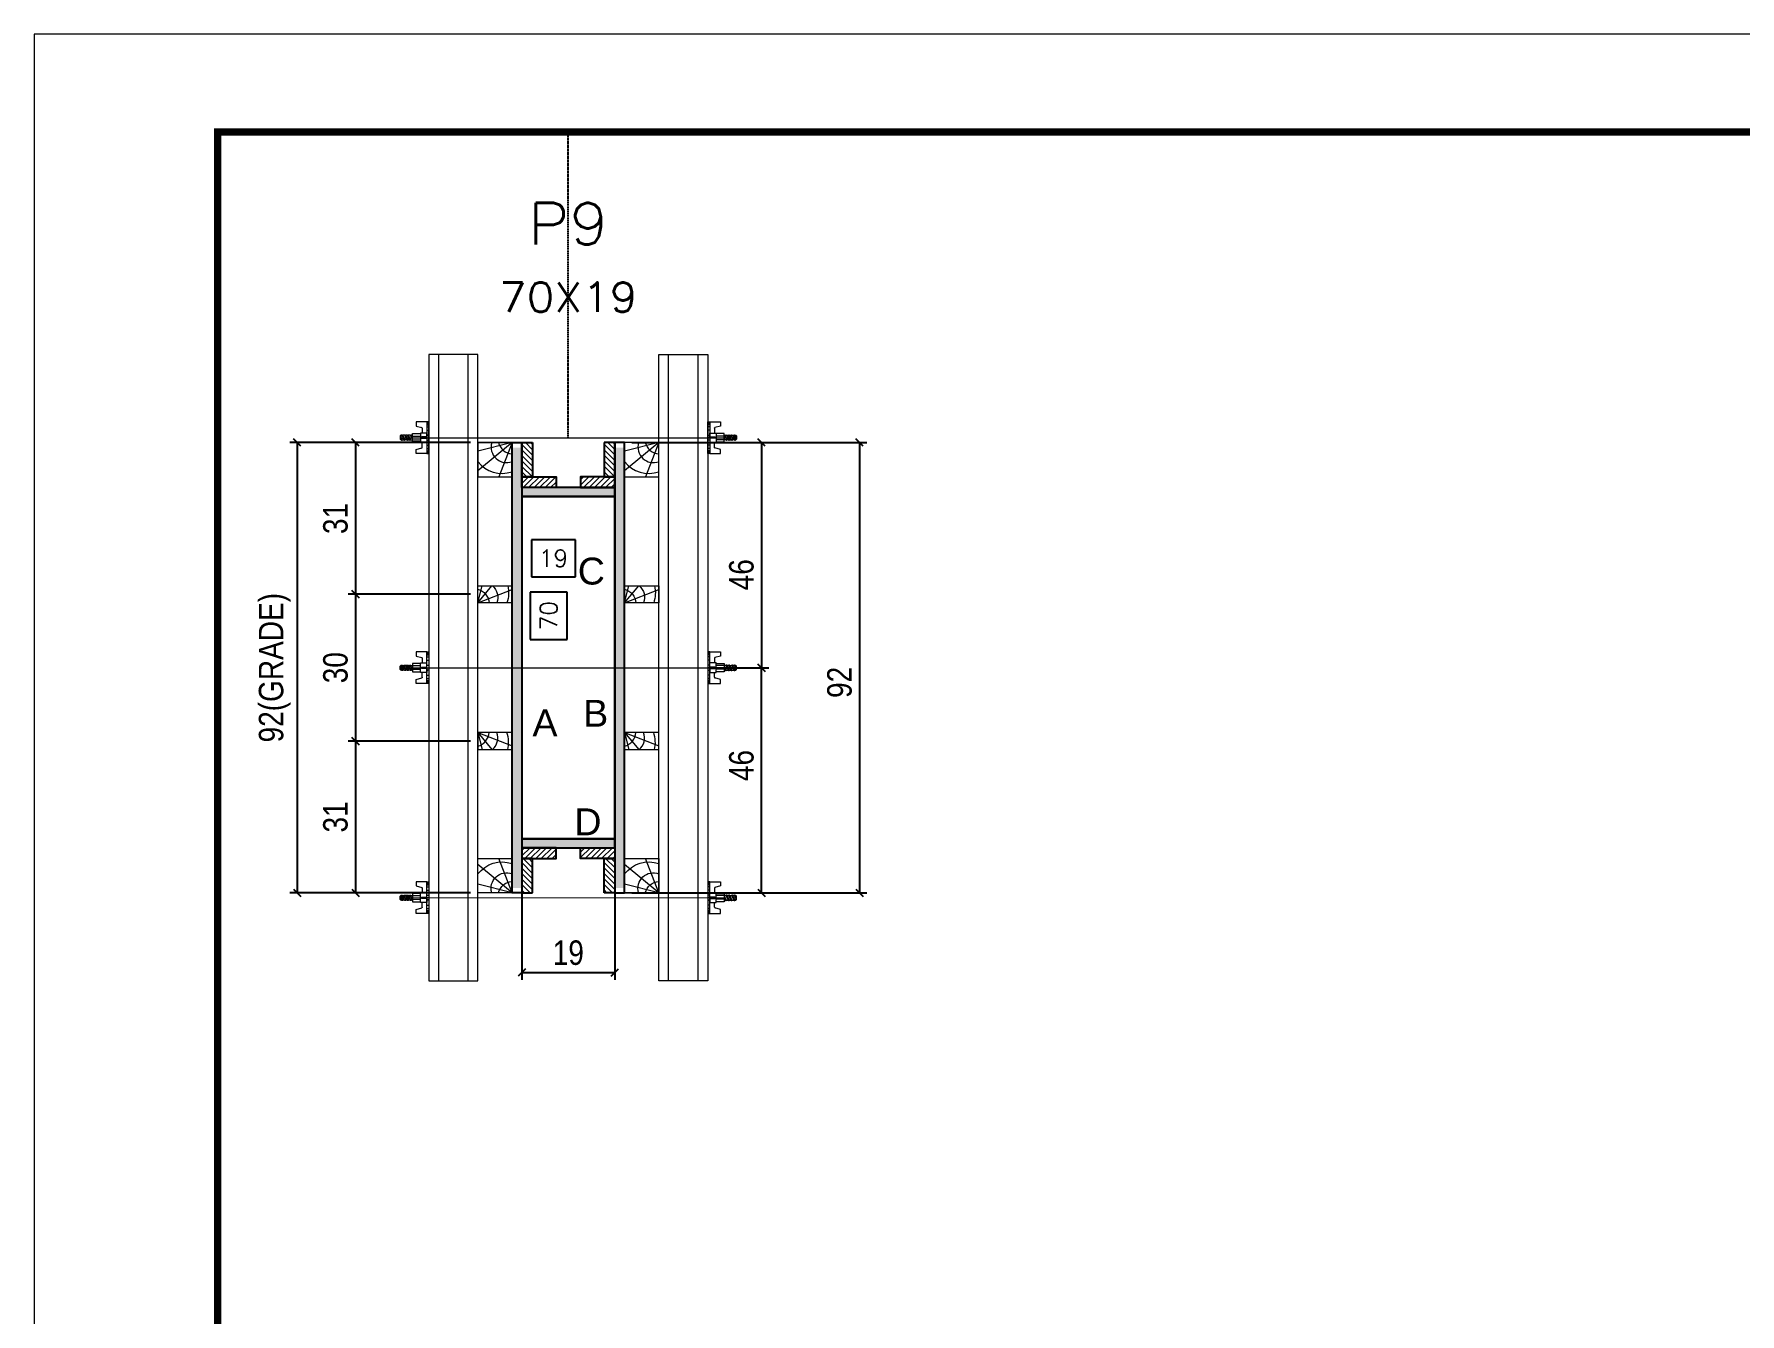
# Model space of a CAD drawing. Extents: x 808 to 7089, y -98 to 17032.
# Drawn here: x 3992 to 4689, y 15361 to 15884 of the extents above; entities that cross this region are included whole.
import ezdxf
from ezdxf.enums import TextEntityAlignment as Align

# ---------------------------------------------------------------- set-up
doc = ezdxf.new("R2010")
doc.units = 0
doc.linetypes.add('DASHED', pattern=[0.75, 0.5, -0.25])
doc.linetypes.add('HIDDEN', pattern=[0.375, 0.25, -0.125])
for name, color, linetype in [('CHAPA', 1, 'Continuous'), ('Cota Seção (2x)', 241, 'Continuous'), ('MEIO_PONT', 93, 'Continuous'), ('Painéis', 200, 'Continuous'), ('SARRAFO', 251, 'Continuous'), ('Texto de Titulo', 7, 'Continuous'), ('Texto Qtd Sarr', 242, 'Continuous'), ('TEXTO_GERAL', 7, 'Continuous')]:
    doc.layers.add(name, color=color, linetype=linetype)
for name, color, linetype, lineweight in [('Folhas', 255, 'Continuous', 9), ('Hachura', 251, 'Continuous', 9), ('Madeira', 126, 'Continuous', 18), ('Perfil Metálico', 224, 'Continuous', 18), ('SARRAFO DE PRESSAO', 251, 'DASHED', 9), ('Texto Seção', 7, 'Continuous', 15)]:
    doc.layers.add(name, color=color, linetype=linetype, lineweight=lineweight)
doc.styles.add('ARIAL', font='arial.ttf')
doc.styles.add('COTA TECNICA 2X', font='techl___.ttf', dxfattribs={"height": 10})
doc.styles.add('ROMANS', font='romans.shx')
doc.dimstyles.new('SECAO PILAR', dxfattribs={"dimtxt": 10, "dimasz": 3, "dimexe": 3, "dimexo": 3, "dimgap": 3, "dimtad": 1, "dimdec": 1, "dimlfac": 0.5, "dimzin": 12, "dimdsep": 46, "dimtxsty": 'COTA TECNICA 2X', "dimblk1": 'OBLIQUE', "dimblk2": 'OBLIQUE', "dimsah": 1, "dimcen": 0.9, "dimclrd": 256, "dimclre": 256, "dimclrt": 256, "dimadec": 1, "dimazin": 3, "dimtfac": 1, "dimtdec": 1, "dimtmove": 0, "dimatfit": 3, "dimfxl": 1, "dimtolj": 1, "dimtzin": 12, "dimarcsym": 0})
doc.dimstyles.new('SECÇÃO 2', dxfattribs={"dimtxt": 7, "dimasz": 6, "dimexe": 0.18, "dimexo": 2, "dimgap": -4, "dimtad": 3, "dimdec": 1, "dimlfac": 0.5, "dimzin": 12, "dimdsep": 46, "dimtxsty": 'ROMANS', "dimblk": 'ARCHTICK', "dimcen": 0.09, "dimse1": 1, "dimse2": 1, "dimsd1": 1, "dimsd2": 1, "dimclrd": 180, "dimclre": 5, "dimclrt": 1, "dimadec": 0, "dimazin": 3, "dimtfac": 1, "dimtdec": 1, "dimtofl": 0, "dimtmove": 0, "dimatfit": 3, "dimldrblk": 'ARCHTICK', "dimfxl": 1, "dimtolj": 1, "dimtzin": 0, "dimarcsym": 0})
pattern_1 = [(135, (-18700.3774, 25035.852), (-1.12253202, -1.12253202), [])]
pattern_2 = [(135, (-18700.3774, 24840.852), (-1.12253202, -1.12253202), [])]
pattern_3 = [(45, (13693.9826, 38442.7083), (-1.12253202, 1.12253202), [])]
pattern_4 = [(45, (13693.9826, 38482.7083), (-1.12253202, 1.12253202), [])]

# ---------------------------------------------------------------- blocks, each defined once
blk = doc.blocks.new('9999999999')
at = {"layer": 'Folhas'}
blk.add_lwpolyline([(98138.98, 34190.21), (99623.98, 34190.21), (99623.98, 35240.21), (98138.98, 35240.21)], close=True, dxfattribs=at)
at = {"layer": 'Folhas', "color": 30, "const_width": 3}
blk.add_lwpolyline([(98213.98, 34230.21), (99583.98, 34230.21), (99583.98, 35200.21), (98213.98, 35200.21)], close=True, dxfattribs=at)
blk = doc.blocks.new('titulo1')
at = {"layer": 'Defpoints', "color": 252, "linetype": 'HIDDEN', "ltscale": 2}
blk.add_line((0, 0), (0, 125), dxfattribs=at)
at = {"layer": 'Defpoints', "style": 'ROMANS', "oblique": 15}
blk.add_attdef('FOLHA', text='', height=10, dxfattribs=at).set_placement((0, 15.58), align=Align.MIDDLE_CENTER)
at = {"layer": 'Texto Qtd Sarr', "color": 3, "style": 'ROMANS', "oblique": 15}
for tag, height, p in [('TITULO', 17, (0, 71.45)), ('SEÇÃO', 12, (0, 41.55))]:
    blk.add_attdef(tag, text='', height=height, dxfattribs=at).set_placement(p, align=Align.MIDDLE_CENTER)
blk = doc.blocks.new('*D66')
at = {"layer": 'Cota Seção (2x)', "color": 180, "lineweight": -2, "transparency": 16777216}
for p, q in [((4209.5, 15655.8), (4194.5, 15655.8)), ((4194.5, 15655.8), (4194.5, 15636.47)), ((4209.5, 15636.47), (4209.5, 15655.8)), ((4194.5, 15636.47), (4209.5, 15636.47))]:
    blk.add_line(p, q, dxfattribs=at)
at = {"layer": 'Defpoints', "color": 0, "transparency": 16777216}
for p in [(4191.03, 15694.9), (4191.03, 15554.9), (4213.5, 15554.9)]:
    blk.add_point(p, dxfattribs=at)
at = {"layer": 'Cota Seção (2x)', "color": 1, "transparency": 16777216, "insert": (4202, 15646.14), "char_height": 7, "attachment_point": 5, "rotation": 90, "style": 'ROMANS'}
blk.add_mtext('\\A1;70', dxfattribs=at)
blk = doc.blocks.new('_ArchTick')
at = {"color": 0, "linetype": 'ByBlock', "const_width": 0.15}
blk.add_lwpolyline([(-0.5, -0.5), (0.5, 0.5)], dxfattribs=at)
blk = doc.blocks.new('*D67')
at = {"layer": 'Cota Seção (2x)', "color": 180, "lineweight": -2, "transparency": 16777216}
for p, q in [((4212.95, 15677.11), (4194.95, 15677.11)), ((4194.95, 15677.11), (4194.95, 15662.11)), ((4212.95, 15662.11), (4212.95, 15677.11)), ((4194.95, 15662.11), (4212.95, 15662.11))]:
    blk.add_line(p, q, dxfattribs=at)
at = {"layer": 'Defpoints', "color": 0, "transparency": 16777216}
for p in [(4191.03, 15694.9), (4229.03, 15694.9), (4229.03, 15658.11)]:
    blk.add_point(p, dxfattribs=at)
at = {"layer": 'Cota Seção (2x)', "color": 1, "transparency": 16777216, "insert": (4203.95, 15669.61), "char_height": 7, "attachment_point": 5, "style": 'ROMANS'}
blk.add_mtext('\\A1;19', dxfattribs=at)
blk = doc.blocks.new('_Oblique')
at = {"color": 0, "linetype": 'ByBlock', "lineweight": -2}
blk.add_line((-0.5, -0.5), (0.5, 0.5), dxfattribs=at)
blk = doc.blocks.new('*D77')
at = {"layer": 'Cota Seção (2x)', "lineweight": -2, "transparency": 16777216}
for p, q in [((4191.03, 15548.3), (4191.03, 15497.26)), ((4229.03, 15548.3), (4229.03, 15497.26)), ((4191.03, 15500.26), (4229.03, 15500.26))]:
    blk.add_line(p, q, dxfattribs=at)
at = {"layer": 'Defpoints', "color": 0, "transparency": 16777216}
for p in [(4191.03, 15551.3), (4229.03, 15551.3), (4229.03, 15500.26)]:
    blk.add_point(p, dxfattribs=at)
at = {"layer": 'Cota Seção (2x)', "lineweight": -2, "transparency": 16777216, "xscale": 3, "yscale": 3, "zscale": 3, "rotation": 180}
blk.add_blockref('_Oblique', (4191.03, 15500.26), dxfattribs=at)
at = {"layer": 'Cota Seção (2x)', "lineweight": -2, "transparency": 16777216, "xscale": 3, "yscale": 3, "zscale": 3}
blk.add_blockref('_Oblique', (4229.03, 15500.26), dxfattribs=at)
at = {"layer": 'Cota Seção (2x)', "transparency": 16777216, "insert": (4210.03, 15508.35), "char_height": 10, "attachment_point": 5, "style": 'COTA TECNICA 2X'}
blk.add_mtext('\\A1;19', dxfattribs=at)
blk = doc.blocks.new('*D68')
at = {"layer": 'Cota Seção (2x)', "lineweight": -2, "transparency": 16777216}
for p, q in [((4170.03, 15716.9), (4096.25, 15716.9)), ((4099.25, 15716.9), (4099.25, 15532.9)), ((4170.03, 15532.9), (4096.25, 15532.9))]:
    blk.add_line(p, q, dxfattribs=at)
at = {"layer": 'Defpoints', "color": 0, "transparency": 16777216}
for p in [(4173.03, 15716.9), (4099.25, 15532.9), (4173.03, 15532.9)]:
    blk.add_point(p, dxfattribs=at)
at = {"layer": 'Cota Seção (2x)', "lineweight": -2, "transparency": 16777216, "xscale": 3, "yscale": 3, "zscale": 3}
for p, rotation in [((4099.25, 15716.9), 90), ((4099.25, 15532.9), 270)]:
    blk.add_blockref('_Oblique', p, dxfattribs=dict(at, rotation=rotation))
at = {"layer": 'Cota Seção (2x)', "transparency": 16777216, "insert": (4090.03, 15624.9), "char_height": 10, "attachment_point": 5, "rotation": 90, "style": 'COTA TECNICA 2X'}
blk.add_mtext('\\A1;92(GRADE)', dxfattribs=at)
blk = doc.blocks.new('*D69')
at = {"layer": 'Cota Seção (2x)', "lineweight": -2, "transparency": 16777216}
for p, q in [((4170.03, 15594.9), (4120.1, 15594.9)), ((4123.1, 15594.9), (4123.1, 15532.9)), ((4170.03, 15532.9), (4120.1, 15532.9))]:
    blk.add_line(p, q, dxfattribs=at)
at = {"layer": 'Defpoints', "color": 0, "transparency": 16777216}
for p in [(4173.03, 15594.9), (4123.1, 15532.9), (4173.03, 15532.9)]:
    blk.add_point(p, dxfattribs=at)
at = {"layer": 'Cota Seção (2x)', "lineweight": -2, "transparency": 16777216, "xscale": 3, "yscale": 3, "zscale": 3}
for p, rotation in [((4123.1, 15594.9), 90), ((4123.1, 15532.9), 270)]:
    blk.add_blockref('_Oblique', p, dxfattribs=dict(at, rotation=rotation))
at = {"layer": 'Cota Seção (2x)', "transparency": 16777216, "insert": (4114.88, 15563.9), "char_height": 10, "attachment_point": 5, "rotation": 90, "style": 'COTA TECNICA 2X'}
blk.add_mtext('\\A1;31', dxfattribs=at)
blk = doc.blocks.new('*D70')
at = {"layer": 'Cota Seção (2x)', "lineweight": -2, "transparency": 16777216}
for p, q in [((4170.03, 15716.9), (4120.1, 15716.9)), ((4123.1, 15716.9), (4123.1, 15654.9)), ((4170.03, 15654.9), (4120.1, 15654.9))]:
    blk.add_line(p, q, dxfattribs=at)
at = {"layer": 'Defpoints', "color": 0, "transparency": 16777216}
for p in [(4173.03, 15716.9), (4123.1, 15654.9), (4173.03, 15654.9)]:
    blk.add_point(p, dxfattribs=at)
at = {"layer": 'Cota Seção (2x)', "lineweight": -2, "transparency": 16777216, "xscale": 3, "yscale": 3, "zscale": 3}
for p, rotation in [((4123.1, 15716.9), 90), ((4123.1, 15654.9), 270)]:
    blk.add_blockref('_Oblique', p, dxfattribs=dict(at, rotation=rotation))
at = {"layer": 'Cota Seção (2x)', "transparency": 16777216, "insert": (4114.88, 15685.9), "char_height": 10, "attachment_point": 5, "rotation": 90, "style": 'COTA TECNICA 2X'}
blk.add_mtext('\\A1;31', dxfattribs=at)
blk = doc.blocks.new('*D71')
at = {"layer": 'Cota Seção (2x)', "lineweight": -2, "transparency": 16777216}
for p, q in [((4170.03, 15654.9), (4120.1, 15654.9)), ((4123.1, 15654.9), (4123.1, 15594.9)), ((4170.03, 15594.9), (4120.1, 15594.9))]:
    blk.add_line(p, q, dxfattribs=at)
at = {"layer": 'Defpoints', "color": 0, "transparency": 16777216}
for p in [(4173.03, 15654.9), (4123.1, 15594.9), (4173.03, 15594.9)]:
    blk.add_point(p, dxfattribs=at)
at = {"layer": 'Cota Seção (2x)', "lineweight": -2, "transparency": 16777216, "xscale": 3, "yscale": 3, "zscale": 3}
for p, rotation in [((4123.1, 15654.9), 90), ((4123.1, 15594.9), 270)]:
    blk.add_blockref('_Oblique', p, dxfattribs=dict(at, rotation=rotation))
at = {"layer": 'Cota Seção (2x)', "transparency": 16777216, "insert": (4114.88, 15624.9), "char_height": 10, "attachment_point": 5, "rotation": 90, "style": 'COTA TECNICA 2X'}
blk.add_mtext('\\A1;30', dxfattribs=at)
blk = doc.blocks.new('*D72')
at = {"layer": 'Cota Seção (2x)', "lineweight": -2, "transparency": 16777216}
for p, q in [((4236.03, 15716.9), (4332.01, 15716.9)), ((4329.01, 15716.9), (4329.01, 15532.9)), ((4236.03, 15532.9), (4332.01, 15532.9))]:
    blk.add_line(p, q, dxfattribs=at)
at = {"layer": 'Defpoints', "color": 0, "transparency": 16777216}
for p in [(4233.03, 15716.9), (4233.03, 15532.9), (4329.01, 15532.9)]:
    blk.add_point(p, dxfattribs=at)
at = {"layer": 'Cota Seção (2x)', "lineweight": -2, "transparency": 16777216, "xscale": 3, "yscale": 3, "zscale": 3}
for p, rotation in [((4329.01, 15716.9), 90), ((4329.01, 15532.9), 270)]:
    blk.add_blockref('_Oblique', p, dxfattribs=dict(at, rotation=rotation))
at = {"layer": 'Cota Seção (2x)', "transparency": 16777216, "insert": (4320.92, 15618.9), "char_height": 10, "attachment_point": 5, "rotation": 90, "style": 'COTA TECNICA 2X'}
blk.add_mtext('\\A1;92', dxfattribs=at)
blk = doc.blocks.new('*D73')
at = {"layer": 'Cota Seção (2x)', "lineweight": -2, "transparency": 16777216}
for p, q in [((4270.03, 15716.9), (4291.93, 15716.9)), ((4288.93, 15716.9), (4288.93, 15624.9)), ((4270.03, 15624.9), (4291.93, 15624.9))]:
    blk.add_line(p, q, dxfattribs=at)
at = {"layer": 'Defpoints', "color": 0, "transparency": 16777216}
for p in [(4267.03, 15716.9), (4267.03, 15624.9), (4288.93, 15624.9)]:
    blk.add_point(p, dxfattribs=at)
at = {"layer": 'Cota Seção (2x)', "lineweight": -2, "transparency": 16777216, "xscale": 3, "yscale": 3, "zscale": 3}
for p, rotation in [((4288.93, 15716.9), 90), ((4288.93, 15624.9), 270)]:
    blk.add_blockref('_Oblique', p, dxfattribs=dict(at, rotation=rotation))
at = {"layer": 'Cota Seção (2x)', "transparency": 16777216, "insert": (4280.83, 15662.9), "char_height": 10, "attachment_point": 5, "rotation": 90, "style": 'COTA TECNICA 2X'}
blk.add_mtext('\\A1;46', dxfattribs=at)
blk = doc.blocks.new('*D74')
at = {"layer": 'Cota Seção (2x)', "lineweight": -2, "transparency": 16777216}
for p, q in [((4270.03, 15624.9), (4291.93, 15624.9)), ((4288.93, 15532.9), (4288.93, 15624.9)), ((4270.03, 15532.9), (4291.93, 15532.9))]:
    blk.add_line(p, q, dxfattribs=at)
at = {"layer": 'Defpoints', "color": 0, "transparency": 16777216}
for p in [(4267.03, 15624.9), (4288.93, 15624.9), (4267.03, 15532.9)]:
    blk.add_point(p, dxfattribs=at)
at = {"layer": 'Cota Seção (2x)', "lineweight": -2, "transparency": 16777216, "xscale": 3, "yscale": 3, "zscale": 3}
for p, rotation in [((4288.93, 15624.9), 90), ((4288.93, 15532.9), 270)]:
    blk.add_blockref('_Oblique', p, dxfattribs=dict(at, rotation=rotation))
at = {"layer": 'Cota Seção (2x)', "transparency": 16777216, "insert": (4280.83, 15584.9), "char_height": 10, "attachment_point": 5, "rotation": 90, "style": 'COTA TECNICA 2X'}
blk.add_mtext('\\A1;46', dxfattribs=at)
blk = doc.blocks.new('C')
at = {"layer": 'Hachura', "color": 0}
for p, q in [((0, 3.22), (0, -3.22)), ((0.45, 3.22), (0, 3.22)), ((0.46, 3.16), (0, 3.16)), ((0.46, 3.05), (0, 3.05)), ((0.46, 2.88), (0, 2.88)), ((0, 2.75), (0, -1.16)), ((0.46, 2.65), (0, 2.65)), ((0.46, 2.23), (0, 2.23)), ((0.46, 1.51), (0, 1.51)), ((0.39, 0.49), (0.17, 0.49)), ((0.45, -3.23), (0.45, 3.22)), ((0.45, 3.22), (2.58, 3.22)), ((1.74, 0.97), (0.45, 0.97)), ((1.45, 0.1), (0.45, 0.1)), ((1.35, 1.94), (1.35, 0.96)), ((2.58, 2.39), (1.47, 2.09)), ((1.74, -0.97), (1.74, 0.97)), ((1.74, 0.97), (1.74, 0.84)), ((1.74, 0.97), (1.74, 0.84)), ((1.74, 0.84), (3.35, 0.84)), ((3.35, 0.45), (1.74, 0.45)), ((2.58, 3.22), (2.58, 2.39)), ((3.32, 0.84), (3.32, -0.84)), ((3.35, 0.84), (3.35, -0.84)), ((3.68, 0.45), (3.35, 0.45)), ((3.84, -0.52), (3.35, 0.45)), ((3.35, 0.06), (3.67, -0.57)), ((3.68, 0.45), (4.16, -0.52)), ((3.72, 0.5), (4.25, -0.57)), ((4.37, -0.55), (3.83, 0.53)), ((4.15, 0.45), (3.93, 0.45)), ((4.42, -0.52), (3.93, 0.45)), ((4.15, 0.45), (4.26, 0.45)), ((4.26, 0.45), (4.74, -0.52)), ((4.3, 0.5), (4.83, -0.57)), ((4.95, -0.55), (4.41, 0.53)), ((4.51, 0.45), (4.84, 0.45)), ((5, -0.52), (4.51, 0.45)), ((4.84, 0.45), (5.32, -0.52)), ((4.88, 0.5), (5.41, -0.57)), ((5.53, -0.55), (4.99, 0.53)), ((5.58, -0.52), (5.09, 0.45)), ((5.42, 0.45), (5.09, 0.45)), ((5.58, -0.52), (5.09, 0.45)), ((5.42, 0.45), (5.74, -0.19)), ((5.46, 0.5), (5.74, -0.07)), ((5.74, 0.19), (5.57, 0.53)), ((5.74, 0.32), (5.68, 0.45)), ((5.68, 0.45), (5.74, 0.45)), ((5.74, 0.45), (5.9, 0.29)), ((5.74, 0.45), (5.74, -0.52)), ((5.9, -0.36), (5.9, 0.29)), ((0.45, 0), (0, 0)), ((0.46, -1.52), (0, -1.52)), ((0.46, -2.23), (0, -2.23)), ((0.46, -2.65), (0, -2.65)), ((0.46, -2.88), (0, -2.88)), ((0.46, -3.05), (0, -3.05)), ((0.46, -3.16), (0, -3.16)), ((0, -3.22), (2.57, -3.22)), ((0.08, -0.48), (0.29, -0.48)), ((0.29, -0.48), (0.4, -0.48)), ((0.45, 0), (0.45, -0.97)), ((0.45, -0.16), (1.45, -0.16)), ((0.45, -0.65), (0.45, -0.32)), ((0.45, -3.23), (0.45, -0.65)), ((0.45, -0.97), (1.74, -0.97)), ((1.35, -1.94), (1.35, -0.97)), ((2.58, -2.39), (1.47, -2.1)), ((3.35, -0.32), (1.74, -0.32)), ((3.35, -0.84), (1.74, -0.84)), ((2.58, -3.23), (2.58, -2.39)), ((3.35, -0.07), (3.58, -0.52)), ((3.35, -0.52), (3.58, -0.52)), ((3.84, -0.52), (4.16, -0.52)), ((4.42, -0.52), (4.74, -0.52)), ((4.63, -0.52), (4.74, -0.52)), ((5, -0.52), (5.32, -0.52)), ((5.58, -0.52), (5.74, -0.52)), ((5.74, -0.52), (5.9, -0.36)), ((5.74, -0.52), (5.74, -0.52))]:
    blk.add_line(p, q, dxfattribs=at)
for centre, radius, start, end in [((1.52, 1.94), 0.161, 104.7436, 180), ((1.44, -0.03), 0.129, 272.695, 87.305), ((3.81, 0.39), 0.143, 25.5688, 154.4312), ((4.39, 0.39), 0.143, 25.5688, 154.4312), ((4.97, 0.39), 0.143, 25.5688, 154.4312), ((5.55, 0.39), 0.143, 25.5688, 154.4312), ((0.17, -0.37), 0.174, 221.744, 317.8592), ((1.52, -1.94), 0.161, 180, 255.2564), ((3.71, -0.4), 0.174, 222.1408, 318.256), ((4.29, -0.4), 0.174, 222.1408, 318.256), ((4.87, -0.4), 0.174, 222.1408, 318.256), ((5.45, -0.4), 0.174, 222.1408, 318.256), ((5.61, -0.4), 0.174, 317.8592, 318.256)]:
    blk.add_arc(centre, radius, start, end, dxfattribs=at)
blk = doc.blocks.new('PONTALETE')
at = {"layer": 'Madeira'}
for q in [(2.71, 7), (7, 5.76), (7, 1.74)]:
    blk.add_line((0, 0), q, dxfattribs=at)
blk.add_lwpolyline([(0, 0), (7, 0), (7, 7), (0, 7)], close=True, dxfattribs=at)
for centre, radius, start, end in [((2.04, 0.06), 6.23, 37.2818, 109.0913), ((1.09, 0.9), 3.19, 343.603, 109.9847), ((-0.21, -0.78), 3.09, 14.6322, 86.0383)]:
    blk.add_arc(centre, radius, start, end, dxfattribs=at)
blk = doc.blocks.new('MEIO PONTALETE')
at = {"layer": 'Madeira'}
for q in [(2.71, 7), (3.5, 2.88), (3.5, 0.87)]:
    blk.add_line((0, 0), q, dxfattribs=at)
blk.add_lwpolyline([(0, 0), (3.5, 0), (3.5, 7), (0, 7)], close=True, dxfattribs=at)
for centre, radius, start, end in [((2.04, 0.06), 6.23, 76.4499, 109.0913), ((1.09, 0.9), 3.19, 40.9063, 109.9847), ((-0.21, -0.78), 3.09, 14.6322, 86.0383)]:
    blk.add_arc(centre, radius, start, end, dxfattribs=at)

msp = doc.modelspace()

# ---------------------------------------------------------------- hatches: boundary and pattern name
at = {"layer": 'Hachura'}
h = msp.add_hatch(dxfattribs=at)
h.set_pattern_fill('ANSI31', color=256, scale=0.5, angle=90, style=0)
h.set_pattern_definition(pattern_2)
h.paths.add_polyline_path([(4191.03, 15702.9), (4195.43, 15702.9), (4195.43, 15716.9), (4191.03, 15716.9)])
h = msp.add_hatch(dxfattribs=at)
h.set_pattern_fill('ANSI31', color=256, scale=0.5, angle=90, style=0)
h.set_pattern_definition(pattern_2)
h.paths.add_polyline_path([(4229.03, 15702.9), (4224.63, 15702.9), (4224.63, 15716.9), (4229.03, 15716.9)])
h = msp.add_hatch(color=256, dxfattribs=at)
h.dxf.hatch_style = 1
h.paths.add_polyline_path([(4191.03, 15534.9), (4187.03, 15534.9), (4187.03, 15714.9), (4191.03, 15714.9)])
h = msp.add_hatch(color=256, dxfattribs=at)
h.dxf.hatch_style = 1
h.paths.add_polyline_path([(4191.03, 15534.9), (4187.03, 15534.9), (4187.03, 15714.9), (4191.03, 15714.9)])
h = msp.add_hatch(color=256, dxfattribs=at)
h.dxf.hatch_style = 1
h.paths.add_polyline_path([(4229.03, 15534.9), (4233.03, 15534.9), (4233.03, 15714.9), (4229.03, 15714.9)])
h = msp.add_hatch(color=256, dxfattribs=at)
h.dxf.hatch_style = 1
h.paths.add_polyline_path([(4229.03, 15534.9), (4233.03, 15534.9), (4233.03, 15714.9), (4229.03, 15714.9)])
h = msp.add_hatch(dxfattribs=at)
h.set_pattern_fill('ANSI31', color=256, scale=0.5, style=0)
h.set_pattern_definition(pattern_4)
h.paths.add_polyline_path([(4205.03, 15698.5), (4205.03, 15702.9), (4191.03, 15702.9), (4191.03, 15698.5)])
h = msp.add_hatch(dxfattribs=at)
h.set_pattern_fill('ANSI31', color=256, scale=0.5, style=0)
h.set_pattern_definition(pattern_4)
h.paths.add_polyline_path([(4215.03, 15698.5), (4215.03, 15702.9), (4229.03, 15702.9), (4229.03, 15698.5)])
h = msp.add_hatch(color=256, dxfattribs=at)
h.dxf.hatch_style = 1
h.paths.add_polyline_path([(4191.03, 15698.5), (4191.03, 15694.9), (4229.03, 15694.9), (4229.03, 15698.5)])
h = msp.add_hatch(color=256, dxfattribs=at)
h.dxf.hatch_style = 1
h.paths.add_polyline_path([(4191.03, 15698.5), (4191.03, 15694.9), (4229.03, 15694.9), (4229.03, 15698.5)])
h = msp.add_hatch(color=256, dxfattribs=at)
h.dxf.hatch_style = 1
h.paths.add_polyline_path([(4191.03, 15554.9), (4191.03, 15551.3), (4229.03, 15551.3), (4229.03, 15554.9)])
h = msp.add_hatch(color=256, dxfattribs=at)
h.dxf.hatch_style = 1
h.paths.add_polyline_path([(4191.03, 15554.9), (4191.03, 15551.3), (4229.03, 15551.3), (4229.03, 15554.9)])
h = msp.add_hatch(dxfattribs=at)
h.set_pattern_fill('ANSI31', color=256, scale=0.5, style=0)
h.set_pattern_definition(pattern_3)
h.paths.add_polyline_path([(4205.03, 15551.3), (4205.03, 15546.9), (4191.03, 15546.9), (4191.03, 15551.3)])
h = msp.add_hatch(dxfattribs=at)
h.set_pattern_fill('ANSI31', color=256, scale=0.5, style=0)
h.set_pattern_definition(pattern_3)
h.paths.add_polyline_path([(4215.03, 15551.3), (4215.03, 15546.9), (4229.03, 15546.9), (4229.03, 15551.3)])
h = msp.add_hatch(dxfattribs=at)
h.set_pattern_fill('ANSI31', color=256, scale=0.5, angle=90, style=0)
h.set_pattern_definition(pattern_1)
h.paths.add_polyline_path([(4191.03, 15546.9), (4195.43, 15546.9), (4195.43, 15532.9), (4191.03, 15532.9)])
h = msp.add_hatch(dxfattribs=at)
h.set_pattern_fill('ANSI31', color=256, scale=0.5, angle=90, style=0)
h.set_pattern_definition(pattern_1)
h.paths.add_polyline_path([(4229.03, 15546.9), (4224.63, 15546.9), (4224.63, 15532.9), (4229.03, 15532.9)])

# ---------------------------------------------------------------- linework, layer by layer
at = {"layer": 'CHAPA'}
for points in [[(4191.03, 15532.9), (4187.03, 15532.9), (4187.03, 15716.9), (4191.03, 15716.9)], [(4191.03, 15532.9), (4187.03, 15532.9), (4187.03, 15716.9), (4191.03, 15716.9)], [(4229.03, 15532.9), (4233.03, 15532.9), (4233.03, 15716.9), (4229.03, 15716.9)], [(4229.03, 15532.9), (4233.03, 15532.9), (4233.03, 15716.9), (4229.03, 15716.9)], [(4191.03, 15698.5), (4191.03, 15694.9), (4229.03, 15694.9), (4229.03, 15698.5)], [(4191.03, 15698.5), (4191.03, 15694.9), (4229.03, 15694.9), (4229.03, 15698.5)], [(4191.03, 15554.9), (4191.03, 15551.3), (4229.03, 15551.3), (4229.03, 15554.9)], [(4191.03, 15554.9), (4191.03, 15551.3), (4229.03, 15551.3), (4229.03, 15554.9)]]:
    msp.add_lwpolyline(points, close=True, dxfattribs=at)
at = {"layer": 'Hachura'}
for p, q in [((4142.23, 15718.9), (4274.03, 15718.91)), ((4142.23, 15624.9), (4274.03, 15624.89)), ((4142.23, 15530.9), (4274.03, 15530.89))]:
    msp.add_line(p, q, dxfattribs=at)
at = {"layer": 'Madeira'}
for points in [[(4187.03, 15532.9), (4173.03, 15532.9), (4173.03, 15716.9), (4187.03, 15716.9)], [(4233.03, 15532.9), (4247.03, 15532.9), (4247.03, 15716.9), (4233.03, 15716.9)]]:
    msp.add_lwpolyline(points, close=True, dxfattribs=at)
at = {"layer": 'Painéis'}
msp.add_lwpolyline([(4229.03, 15694.9), (4191.03, 15694.9), (4191.03, 15554.9), (4229.03, 15554.9)], close=True, dxfattribs=at)
at = {"layer": 'Perfil Metálico'}
for points in [[(4153.03, 15496.9), (4173.03, 15496.9), (4173.03, 15752.9), (4153.03, 15752.9)], [(4169.03, 15752.9), (4157.03, 15752.9), (4157.03, 15496.9), (4169.03, 15496.9)], [(4267.03, 15496.9), (4247.03, 15496.9), (4247.03, 15752.9), (4267.03, 15752.9)], [(4251.03, 15752.9), (4263.03, 15752.9), (4263.03, 15496.9), (4251.03, 15496.9)]]:
    msp.add_lwpolyline(points, close=True, dxfattribs=at)
at = {"layer": 'SARRAFO'}
for points in [[(4195.43, 15716.9), (4195.43, 15702.9), (4191.03, 15702.9), (4191.03, 15716.9)], [(4224.63, 15716.9), (4224.63, 15702.9), (4229.03, 15702.9), (4229.03, 15716.9)], [(4191.03, 15702.9), (4205.03, 15702.9), (4205.03, 15698.5), (4191.03, 15698.5)], [(4229.03, 15702.9), (4215.03, 15702.9), (4215.03, 15698.5), (4229.03, 15698.5)], [(4191.03, 15546.9), (4205.03, 15546.9), (4205.03, 15551.3), (4191.03, 15551.3)], [(4229.03, 15546.9), (4215.03, 15546.9), (4215.03, 15551.3), (4229.03, 15551.3)], [(4195.43, 15532.9), (4195.43, 15546.9), (4191.03, 15546.9), (4191.03, 15532.9)], [(4224.63, 15532.9), (4224.63, 15546.9), (4229.03, 15546.9), (4229.03, 15532.9)]]:
    msp.add_lwpolyline(points, close=True, dxfattribs=at)

# ---------------------------------------------------------------- block references
at = {"layer": 'Hachura', "linetype": 'Continuous', "yscale": 2, "zscale": 2}
for p, xscale, rotation in [((4153.03, 15718.9), 2, 179.9999999999999), ((4267.03, 15718.9), -2, 180)]:
    msp.add_blockref('C', p, dxfattribs=dict(at, xscale=xscale, rotation=rotation))
for p, xscale in [((4153.03, 15624.9), -2), ((4267.03, 15624.9), 2), ((4153.03, 15530.9), -2), ((4267.03, 15530.9), 2)]:
    msp.add_blockref('C', p, dxfattribs=dict(at, xscale=xscale))
at = {"layer": 'MEIO_PONT'}
for name, p, xscale, yscale, zscale, rotation in [('PONTALETE', (4187.03, 15716.9), 2, 2, 2, 179.9999999999999), ('PONTALETE', (4247.03, 15716.9), 2, 2, 2, 179.9999999999999), ('MEIO PONTALETE', (4173.03, 15651.4), -1.999999997962732, 1.999999997962732, 1.999999997962732, 270), ('MEIO PONTALETE', (4233.03, 15651.4), -1.999999997962732, 1.999999997962732, 1.999999997962732, 270), ('MEIO PONTALETE', (4173.03, 15598.4), 1.999999997962732, 1.999999997962732, 1.999999997962732, 270), ('MEIO PONTALETE', (4233.03, 15598.4), 1.999999997962732, 1.999999997962732, 1.999999997962732, 270)]:
    msp.add_blockref(name, p, dxfattribs=dict(at, xscale=xscale, yscale=yscale, zscale=zscale, rotation=rotation))
at = {"layer": 'MEIO_PONT', "xscale": -2, "yscale": 2, "zscale": 2}
for p in [(4187.03, 15532.9), (4247.03, 15532.9)]:
    msp.add_blockref('PONTALETE', p, dxfattribs=at)
at = {"layer": 'SARRAFO DE PRESSAO', "color": 6, "linetype": 'ByBlock'}
msp.add_blockref('9999999999', (-94147.31, -19356.3), dxfattribs=at)
at = {"layer": 'Texto Seção'}
ref = msp.add_blockref('titulo1', (4210.03, 15718.91), dxfattribs=at)
ref.add_attrib('TITULO', 'P9', dxfattribs={"layer": 'Texto de Titulo', "color": 7, "height": 17, "style": 'ROMANS', "width": 1.1}).set_placement((4210.03, 15806.41), align=Align.MIDDLE_CENTER)
ref.add_attrib('SEÇÃO', '70X19', dxfattribs={"layer": 'Texto de Titulo', "color": 7, "height": 12, "style": 'ROMANS', "width": 1.1}).set_placement((4210.03, 15776.41), align=Align.MIDDLE_CENTER)

# ---------------------------------------------------------------- texts
at = {"layer": 'TEXTO_GERAL', "style": 'ARIAL'}
for s, p in [('C', (4219.44, 15664.4)), ('B', (4221.21, 15606.26)), ('A', (4200.49, 15602.35)), ('D', (4218.04, 15561.9))]:
    msp.add_text(s, height=11, dxfattribs=at).set_placement(p, align=Align.MIDDLE_CENTER)

# ---------------------------------------------------------------- dimensions: what is measured, and where the dimension line sits
at = {"layer": 'Cota Seção (2x)', "color": 241}
dim = msp.add_linear_dim(base=(4099.25, 15532.9), p1=(4173.03, 15716.9), p2=(4173.03, 15532.9), angle=270, text='<>(GRADE)', dimstyle='SECAO PILAR', dxfattribs=at)
dim.commit()
dim.dimension.update_dxf_attribs({"geometry": '*D68', "text_midpoint": (4090.03, 15624.9)})
for base, p1, p2, picture, middle in [((4123.1, 15654.9), (4173.03, 15716.9), (4173.03, 15654.9), '*D70', (4114.88, 15685.9)), ((4123.1, 15594.9), (4173.03, 15654.9), (4173.03, 15594.9), '*D71', (4114.88, 15624.9)), ((4123.1, 15532.9), (4173.03, 15594.9), (4173.03, 15532.9), '*D69', (4114.88, 15563.9))]:
    dim = msp.add_linear_dim(base=base, p1=p1, p2=p2, angle=270, dimstyle='SECAO PILAR', dxfattribs=at)
    dim.commit()
    dim.dimension.update_dxf_attribs({"geometry": picture, "text_midpoint": middle})
for base, p1, p2, angle, dimstyle, picture, middle in [((4329.01, 15532.9), (4233.03, 15716.9), (4233.03, 15532.9), 270, 'SECAO PILAR', '*D72', (4329.01, 15618.9)), ((4288.93, 15624.9), (4267.03, 15716.9), (4267.03, 15624.9), 270, 'SECAO PILAR', '*D73', (4288.93, 15662.9)), ((4213.5, 15554.9), (4191.03, 15694.9), (4191.03, 15554.9), 270, 'SECÇÃO 2', '*D66', (4213.5, 15646.14)), ((4288.93, 15624.9), (4267.03, 15532.9), (4267.03, 15624.9), 90, 'SECAO PILAR', '*D74', (4288.93, 15584.9))]:
    dim = msp.add_linear_dim(base=base, p1=p1, p2=p2, angle=angle, dimstyle=dimstyle, dxfattribs=at)
    dim.commit()
    dim.dimension.update_dxf_attribs({"geometry": picture, "text_midpoint": middle, "dimtype": 160})
dim = msp.add_linear_dim(base=(4229.03, 15658.11), p1=(4191.03, 15694.9), p2=(4229.03, 15694.9), dimstyle='SECÇÃO 2', dxfattribs=at)
dim.commit()
dim.dimension.update_dxf_attribs({"geometry": '*D67', "text_midpoint": (4203.95, 15658.11), "dimtype": 160})
dim = msp.add_linear_dim(base=(4229.03, 15500.26), p1=(4191.03, 15551.3), p2=(4229.03, 15551.3), dimstyle='SECAO PILAR', dxfattribs=at)
dim.commit()
dim.dimension.update_dxf_attribs({"geometry": '*D77', "text_midpoint": (4210.03, 15508.35)})

doc.saveas('drawing.dxf')
